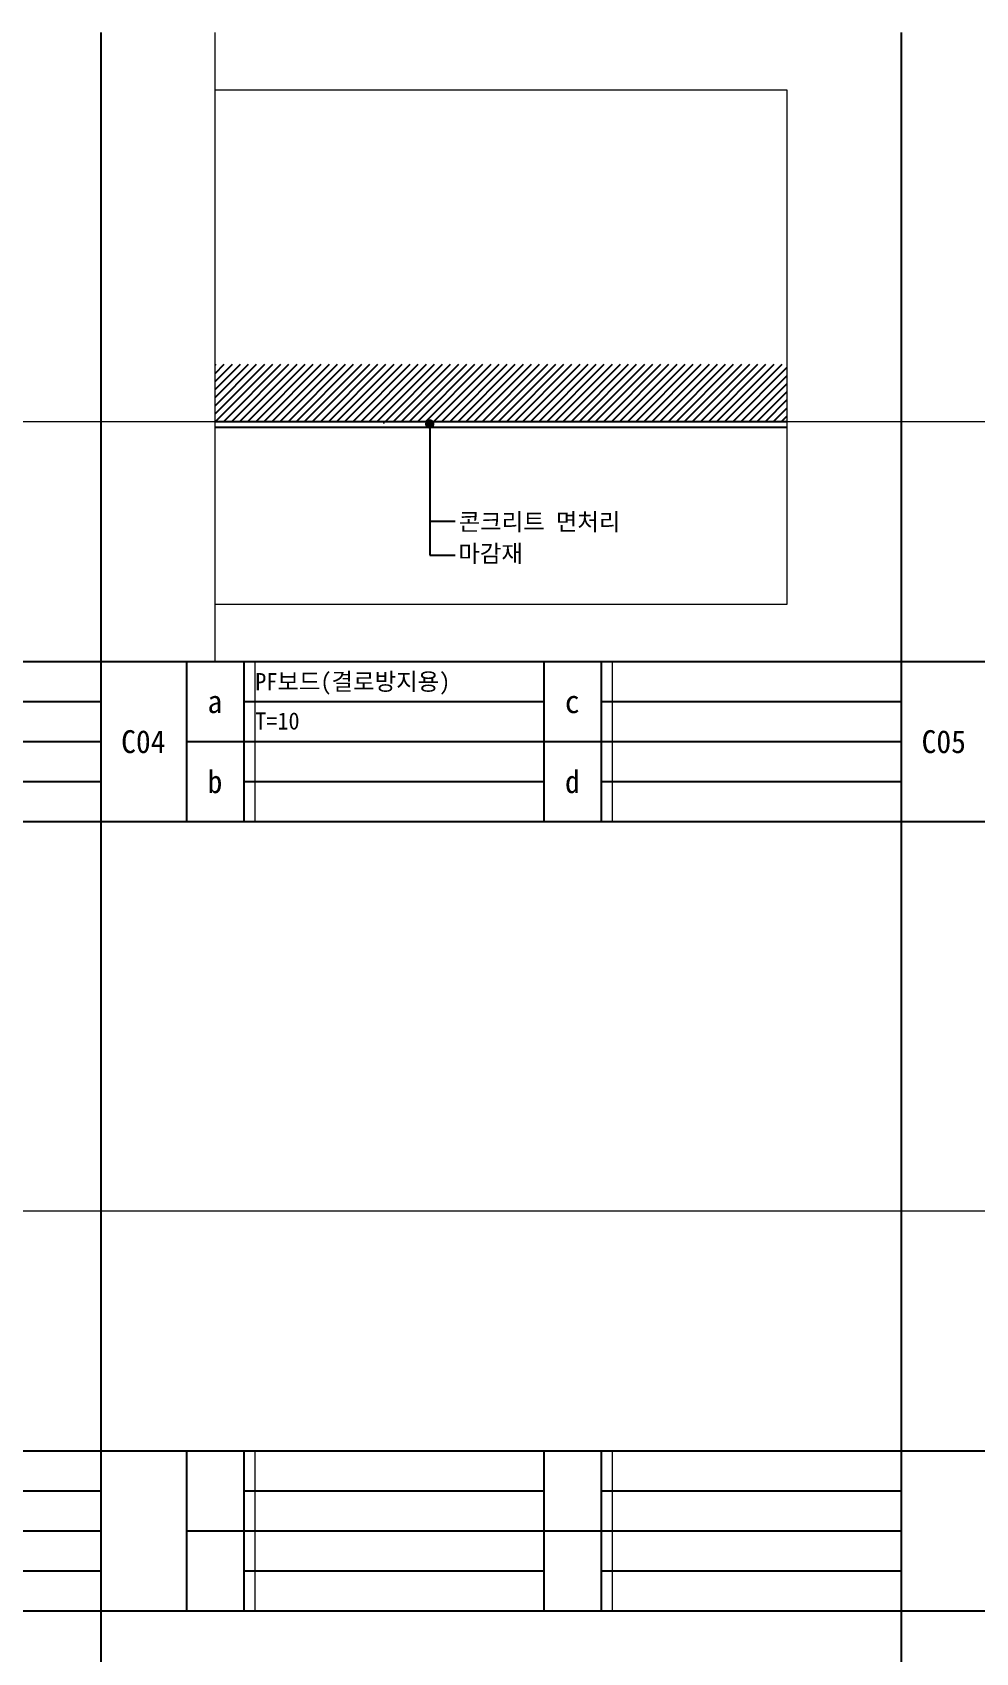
# Model space of a CAD drawing. Header units: millimetres. Extents: x 38 to 24868, y -11128 to 6117.
# Drawn here: x 21266 to 22916, y -8440 to -5606 of the extents above; entities that cross this region are included whole.
import ezdxf
from ezdxf.enums import TextEntityAlignment as Align

# ---------------------------------------------------------------- set-up
doc = ezdxf.new("R2010")
doc.units = ezdxf.units.MM
for name, color, linetype in [('3FIN', 2, 'CONTINUOUS'), ('A-MKXS-LEAD', 7, 'CONTINUOUS'), ('A-XXXX-HATC', 8, 'CONTINUOUS'), ('A-XXXX-TEXT', 3, 'CONTINUOUS'), ('ELEV1', 2, 'CONTINUOUS')]:
    doc.layers.add(name, color=color, linetype=linetype)
doc.layers.add('A-XXXX-NPLT', color=144, linetype='CONTINUOUS', lineweight=15, plot=False)
for name, color, linetype, lineweight in [('A-XXXX-TABL', 7, 'CONTINUOUS', 25), ('A-XXXX-TXT1', 3, 'CONTINUOUS', 25), ('A-XXXX-TXT2', 3, 'CONTINUOUS', 25)]:
    doc.layers.add(name, color=color, linetype=linetype, lineweight=lineweight)
doc.styles.add('돋움체', font='')
doc.styles.get('돋움체').set_extended_font_data('DotumChe')

# ---------------------------------------------------------------- blocks, each defined once
blk = doc.blocks.new('table')
at = {"layer": 'A-XXXX-NPLT'}
for p, q in [((2513.2, -794.7), (2513.2, -654.7)), ((2825.7, -794.7), (2825.7, -654.7)), ((2513.2, -1485), (2513.2, -1345)), ((2825.7, -1485), (2825.7, -1345))]:
    blk.add_line(p, q, dxfattribs=at)
at = {"layer": 'A-XXXX-TABL'}
for p, q in [((2378.2, -104.5), (2378.2, -2865.5)), ((3078.2, -104.5), (3078.2, -2865.5)), ((104.5, -654.7), (3778.2, -654.7)), ((2453.2, -654.7), (2453.2, -794.7)), ((2503.2, -654.7), (2503.2, -794.7)), ((2765.7, -654.7), (2765.7, -794.7)), ((2815.7, -654.7), (2815.7, -794.7)), ((2115.7, -689.7), (2378.2, -689.7)), ((2503.2, -689.7), (2765.7, -689.7)), ((2815.7, -689.7), (3078.2, -689.7)), ((1753.2, -724.7), (2378.2, -724.7)), ((2453.2, -724.7), (3078.2, -724.7)), ((2115.7, -759.7), (2378.2, -759.7)), ((2503.2, -759.7), (2765.7, -759.7)), ((2815.7, -759.7), (3078.2, -759.7)), ((104.5, -794.7), (3778.2, -794.7)), ((104.5, -1345), (3778.2, -1345)), ((2453.2, -1345), (2453.2, -1485)), ((2503.2, -1345), (2503.2, -1485)), ((2765.7, -1345), (2765.7, -1485)), ((2815.7, -1345), (2815.7, -1485)), ((2115.7, -1380), (2378.2, -1380)), ((2503.2, -1380), (2765.7, -1380)), ((2815.7, -1380), (3078.2, -1380)), ((1753.2, -1415), (2378.2, -1415)), ((2453.2, -1415), (3078.2, -1415)), ((2115.7, -1450), (2378.2, -1450)), ((2503.2, -1450), (2765.7, -1450)), ((2815.7, -1450), (3078.2, -1450)), ((104.5, -1485), (3778.2, -1485))]:
    blk.add_line(p, q, dxfattribs=at)

msp = doc.modelspace()

# ---------------------------------------------------------------- hatches: boundary and pattern name
at = {"layer": 'A-XXXX-HATC', "ltscale": 2}
h = msp.add_hatch(dxfattribs=at)
h.set_pattern_fill('_USER', color=8, scale=10, angle=45, style=0, pattern_type=0)
h.set_pattern_definition([(45, (6766.576, 1549.704), (-7.071068, 7.071068), [])])
h.paths.add_polyline_path([(21585.6, -6186.3), (22585.6, -6186.3), (22585.6, -6286.3), (21585.6, -6286.3)])
at = {"layer": 'A-XXXX-HATC'}
h = msp.add_hatch(dxfattribs=at)
h.set_pattern_fill('AR-SAND', color=256, scale=5, style=0, double=1)
h.paths.add_polyline_path([(21585.6, -6296.3), (21585.6, -6286.3), (22585.6, -6286.3), (22585.6, -6296.3)])

# ---------------------------------------------------------------- linework, layer by layer
at = {"layer": '3FIN', "color": 4}
msp.add_line((21585.6, -6296.3), (22585.6, -6296.3), dxfattribs=at)
at = {"layer": 'A-MKXS-LEAD'}
for p, q in [((21960.9, -6290.7), (21960.9, -6520.4)), ((21960.9, -6520.4), (22005.3, -6520.4))]:
    msp.add_line(p, q, dxfattribs=at)
at = {"layer": 'A-MKXS-LEAD', "const_width": 8}
msp.add_lwpolyline([(21956.7, -6290.3, 1), (21965, -6291.1, 1)], format="xyb", close=True, dxfattribs=at)
at = {"layer": 'A-MKXS-LEAD'}
msp.add_lwpolyline([(21960.9, -6460.4), (22005.3, -6460.4)], dxfattribs=at)
at = {"layer": 'A-XXXX-NPLT'}
for p, q in [((21585.6, -6706.3), (21585.6, -5605.8)), ((21585.6, -6706.3), (21585.6, -5605.8)), ((17185.6, -6286.3), (24185.6, -6286.3)), ((17185.6, -7666.8), (24185.6, -7666.8))]:
    msp.add_line(p, q, dxfattribs=at)
msp.add_lwpolyline([(22585.6, -5706.3), (22585.6, -6606.3), (21585.6, -6606.3), (21585.6, -5706.3)], close=True, dxfattribs=at)
at = {"layer": 'ELEV1'}
msp.add_line((21585.6, -6286.3), (22585.6, -6286.3), dxfattribs=at)

# ---------------------------------------------------------------- block references
at = {"layer": 'A-XXXX-TABL', "xscale": 2, "yscale": 2, "zscale": 2}
msp.add_blockref('table', (16629.1, -5396.8), dxfattribs=at)

# ---------------------------------------------------------------- texts
at = {"layer": 'A-XXXX-TEXT', "style": '돋움체'}
for s, p in [('콘크리트 면처리', (22011.4, -6476.7)), ('마감재', (22010.8, -6532.2))]:
    msp.add_text(s, height=30, dxfattribs=at).set_placement(p)
at = {"layer": 'A-XXXX-TXT1', "style": '돋움체'}
for s, p in [('C04', (21459.9, -6846.3)), ('C05', (22859.9, -6846.3))]:
    msp.add_text(s, height=40, dxfattribs=at).set_placement(p, align=Align.MIDDLE_CENTER)
at = {"layer": 'A-XXXX-TXT2', "style": '돋움체'}
for s, p in [('PF보드(결로방지용)', (21655.6, -6741.3)), ('T=10', (21655.6, -6810.1))]:
    msp.add_text(s, height=30, dxfattribs=at).set_placement(p, align=Align.MIDDLE_LEFT)
for s, p in [('a', (21585.1, -6776.3)), ('c', (22210.1, -6776.3)), ('b', (21585.3, -6916.3)), ('d', (22210.3, -6916.3))]:
    msp.add_text(s, height=40, dxfattribs=at).set_placement(p, align=Align.MIDDLE_CENTER)

doc.saveas('drawing.dxf')
